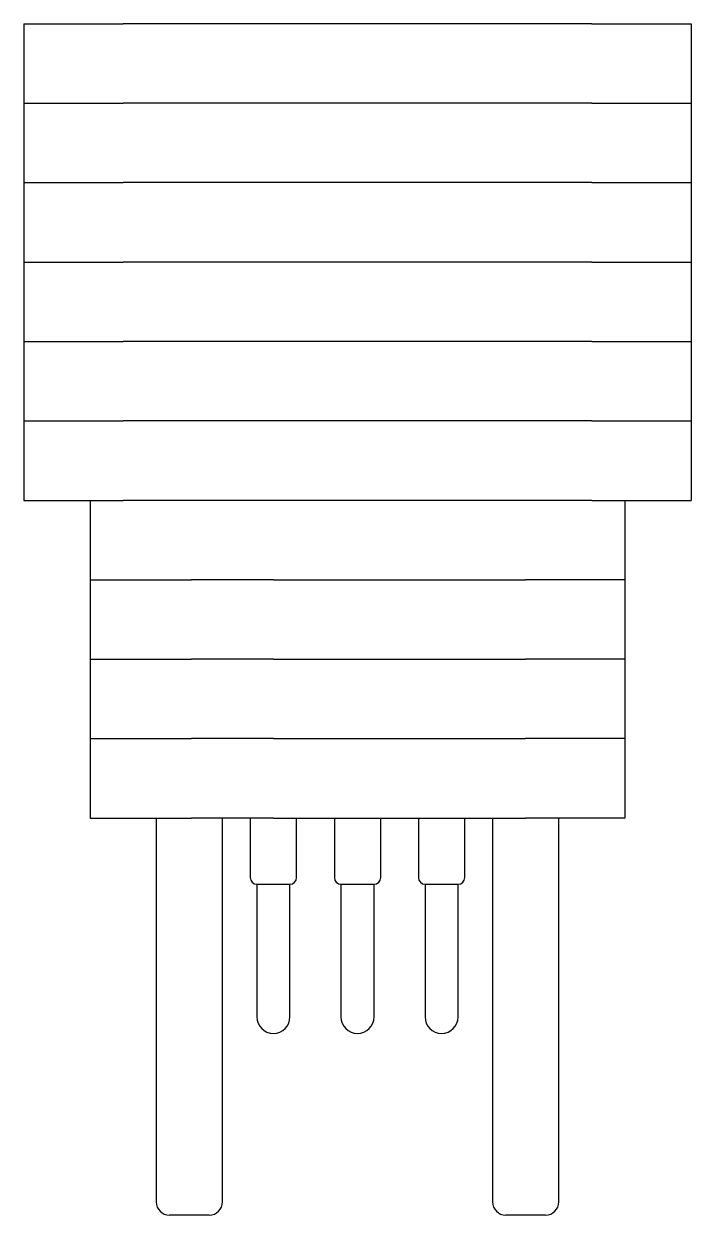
# Model space of a CAD drawing. Extents: x 293.5 to 303.6, y 97.5 to 115.5.
import ezdxf

# ---------------------------------------------------------------- set-up
doc = ezdxf.new("R2010")
doc.units = 0
doc.header["$LTSCALE"] = 12.7
doc.layers.add('VISIBLE', color=7, linetype='CONTINUOUS')

msp = doc.modelspace()

# ---------------------------------------------------------------- linework, layer by layer
at = {"layer": 'VISIBLE'}
for p, q in [((293.54, 115.484), (293.54, 114.284)), ((293.54, 115.484), (295.04, 115.484)), ((302.12, 115.484), (295.04, 115.484)), ((302.12, 115.484), (303.62, 115.484)), ((303.62, 115.484), (303.62, 114.284)), ((293.54, 114.284), (293.54, 113.084)), ((293.54, 114.284), (295.04, 114.284)), ((293.54, 114.284), (295.04, 114.284)), ((302.12, 114.284), (295.04, 114.284)), ((302.12, 114.284), (295.04, 114.284)), ((302.12, 114.284), (303.62, 114.284)), ((302.12, 114.284), (303.62, 114.284)), ((303.62, 114.284), (303.62, 113.084)), ((293.54, 113.084), (293.54, 111.884)), ((293.54, 113.084), (295.04, 113.084)), ((293.54, 113.084), (295.04, 113.084)), ((302.12, 113.084), (295.04, 113.084)), ((302.12, 113.084), (295.04, 113.084)), ((302.12, 113.084), (303.62, 113.084)), ((302.12, 113.084), (303.62, 113.084)), ((303.62, 113.084), (303.62, 111.884)), ((293.54, 111.884), (293.54, 110.684)), ((293.54, 111.884), (295.04, 111.884)), ((293.54, 111.884), (295.04, 111.884)), ((302.12, 111.884), (295.04, 111.884)), ((302.12, 111.884), (295.04, 111.884)), ((302.12, 111.884), (303.62, 111.884)), ((302.12, 111.884), (303.62, 111.884)), ((303.62, 111.884), (303.62, 110.684)), ((293.54, 110.684), (293.54, 109.484)), ((293.54, 110.684), (295.04, 110.684)), ((293.54, 110.684), (295.04, 110.684)), ((302.12, 110.684), (295.04, 110.684)), ((302.12, 110.684), (295.04, 110.684)), ((302.12, 110.684), (303.62, 110.684)), ((302.12, 110.684), (303.62, 110.684)), ((303.62, 110.684), (303.62, 109.484)), ((293.54, 109.484), (293.54, 108.284)), ((293.54, 109.484), (295.04, 109.484)), ((293.54, 109.484), (295.04, 109.484)), ((302.12, 109.484), (295.04, 109.484)), ((302.12, 109.484), (295.04, 109.484)), ((302.12, 109.484), (303.62, 109.484)), ((302.12, 109.484), (303.62, 109.484)), ((303.62, 109.484), (303.62, 108.284)), ((293.54, 108.284), (295.04, 108.284)), ((294.54, 108.284), (294.54, 107.084)), ((302.12, 108.284), (295.04, 108.284)), ((302.12, 108.284), (303.62, 108.284)), ((302.62, 108.284), (302.62, 107.084)), ((294.54, 107.084), (294.54, 105.884)), ((294.54, 107.084), (295.047, 107.084)), ((294.54, 107.084), (295.047, 107.084)), ((295.047, 107.084), (296.075, 107.084)), ((295.047, 107.084), (296.075, 107.084)), ((297.31, 107.084), (296.075, 107.084)), ((297.31, 107.084), (296.075, 107.084)), ((297.31, 107.084), (301.12, 107.084)), ((297.31, 107.084), (301.12, 107.084)), ((302.62, 107.084), (301.12, 107.084)), ((302.62, 107.084), (301.12, 107.084)), ((302.62, 107.084), (302.62, 105.884)), ((294.54, 105.884), (294.54, 104.684)), ((294.54, 105.884), (295.047, 105.884)), ((294.54, 105.884), (295.047, 105.884)), ((295.047, 105.884), (296.075, 105.884)), ((295.047, 105.884), (296.075, 105.884)), ((297.31, 105.884), (296.075, 105.884)), ((297.31, 105.884), (296.075, 105.884)), ((297.31, 105.884), (301.12, 105.884)), ((297.31, 105.884), (301.12, 105.884)), ((302.62, 105.884), (301.12, 105.884)), ((302.62, 105.884), (301.12, 105.884)), ((302.62, 105.884), (302.62, 104.684)), ((294.54, 104.684), (294.54, 103.484)), ((294.54, 104.684), (295.047, 104.684)), ((294.54, 104.684), (295.047, 104.684)), ((295.047, 104.684), (296.075, 104.684)), ((295.047, 104.684), (296.075, 104.684)), ((297.31, 104.684), (296.075, 104.684)), ((297.31, 104.684), (296.075, 104.684)), ((297.31, 104.684), (301.12, 104.684)), ((297.31, 104.684), (301.12, 104.684)), ((302.62, 104.684), (301.12, 104.684)), ((302.62, 104.684), (301.12, 104.684)), ((302.62, 104.684), (302.62, 103.484)), ((294.54, 103.484), (295.047, 103.484)), ((295.047, 103.484), (296.075, 103.484)), ((295.54, 103.484), (295.54, 97.684)), ((297.31, 103.484), (296.075, 103.484)), ((296.54, 97.684), (296.54, 103.484)), ((296.96, 103.484), (296.96, 102.584)), ((297.31, 103.484), (301.12, 103.484)), ((297.66, 102.584), (297.66, 103.484)), ((298.23, 103.484), (298.23, 102.584)), ((298.93, 102.584), (298.93, 103.484)), ((299.5, 103.484), (299.5, 102.584)), ((300.2, 102.584), (300.2, 103.484)), ((300.62, 103.484), (300.62, 97.684)), ((302.62, 103.484), (301.12, 103.484)), ((301.62, 97.684), (301.62, 103.484)), ((297.06, 102.484), (297.56, 102.484)), ((297.06, 102.484), (297.06, 100.481)), ((297.56, 100.481), (297.56, 102.484)), ((298.33, 102.484), (298.83, 102.484)), ((298.33, 102.484), (298.33, 100.481)), ((298.83, 100.481), (298.83, 102.484)), ((299.6, 102.484), (300.1, 102.484)), ((299.6, 102.484), (299.6, 100.481)), ((300.1, 100.481), (300.1, 102.484)), ((296.34, 97.484), (295.74, 97.484)), ((301.42, 97.484), (300.82, 97.484))]:
    msp.add_line(p, q, dxfattribs=at)
for centre, radius, start, end in [((297.06, 102.584), 0.1, 180, 270), ((297.56, 102.584), 0.1, 270, 0), ((298.33, 102.584), 0.1, 180, 270), ((298.83, 102.584), 0.1, 270, 0), ((299.6, 102.584), 0.1, 180, 270), ((300.1, 102.584), 0.1, 270, 0), ((297.31, 100.481), 0.25, 180, 270), ((297.31, 100.481), 0.25, 270, 0), ((298.58, 100.481), 0.25, 180, 270), ((298.58, 100.481), 0.25, 270, 0), ((299.85, 100.481), 0.25, 180, 270), ((299.85, 100.481), 0.25, 270, 0), ((295.74, 97.684), 0.2, 180, 270), ((296.34, 97.684), 0.2, 270, 0), ((300.82, 97.684), 0.2, 180, 270), ((301.42, 97.684), 0.2, 270, 0)]:
    msp.add_arc(centre, radius, start, end, dxfattribs=at)

doc.saveas('drawing.dxf')
